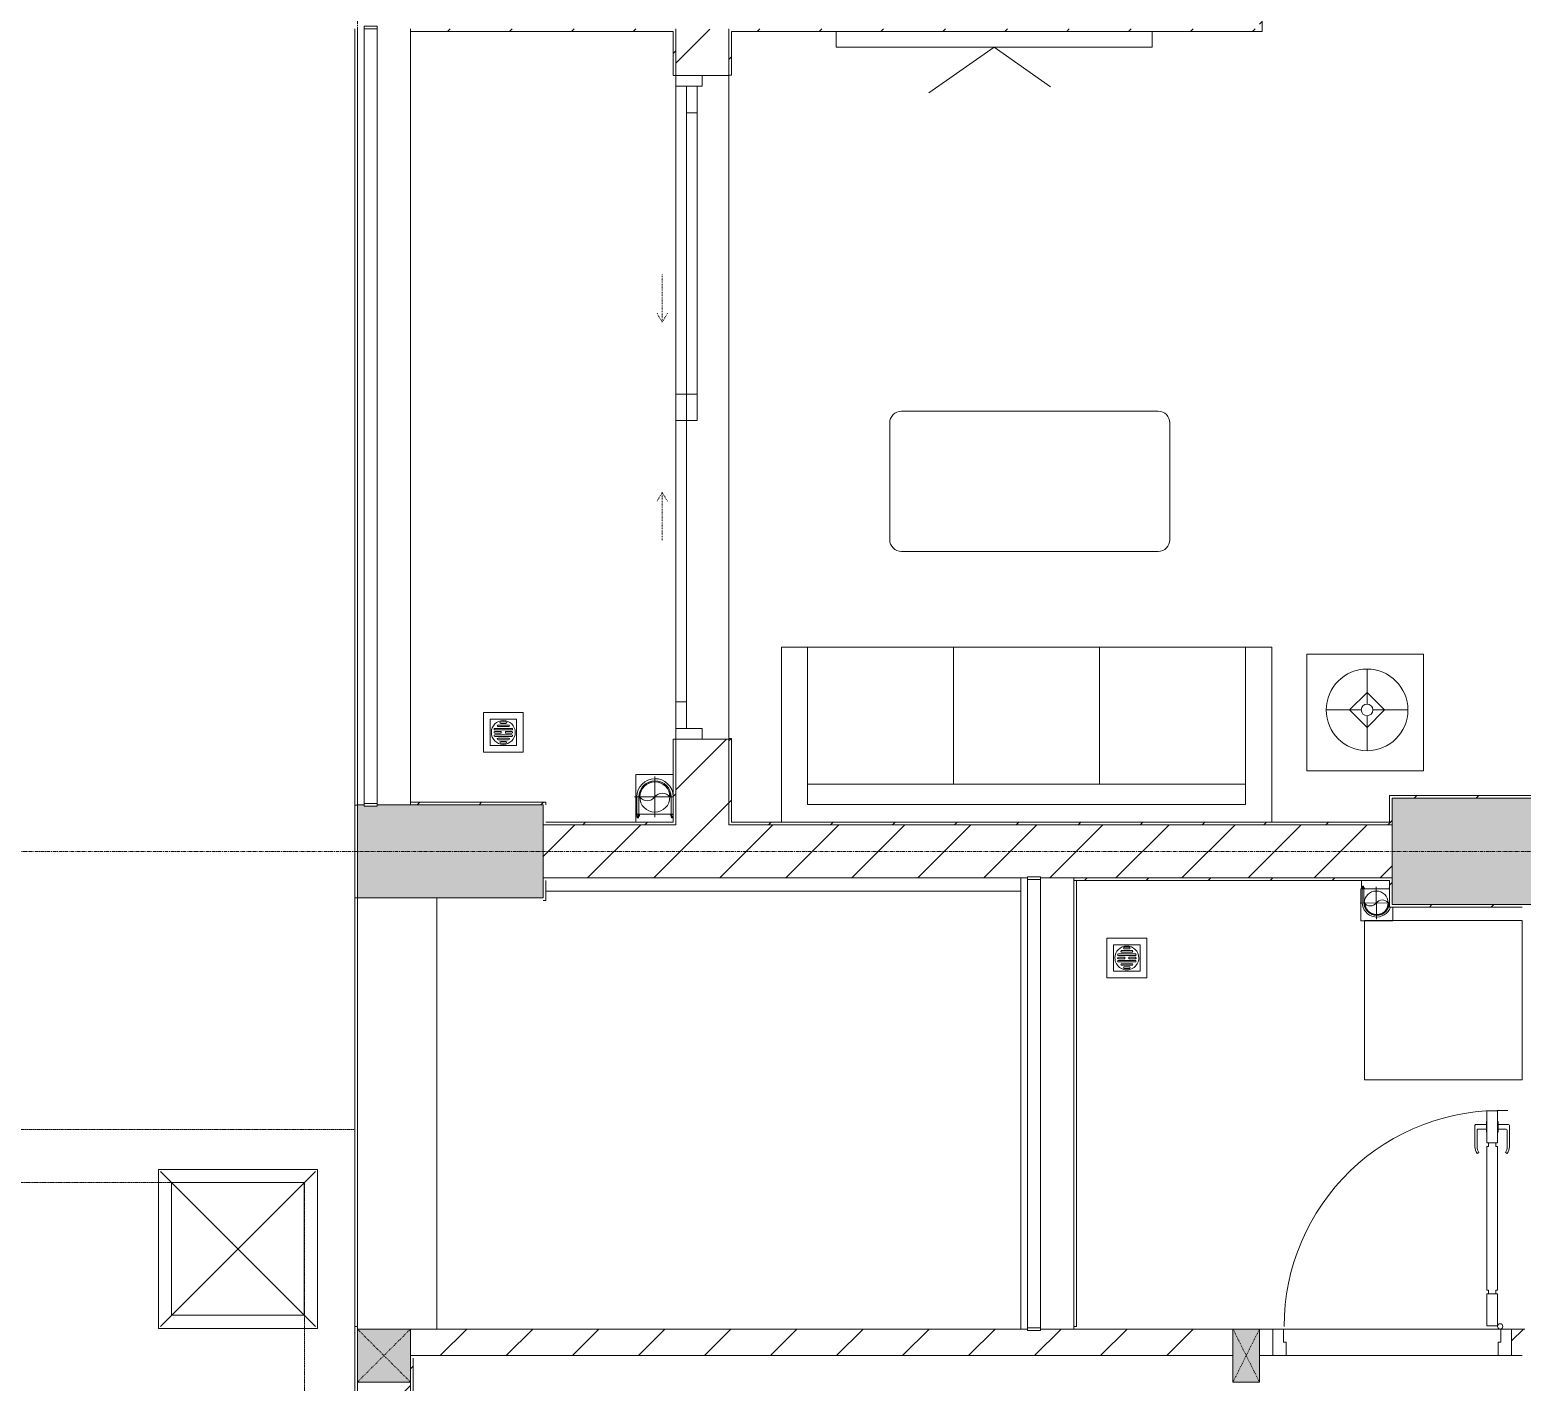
# Model space of a CAD drawing. Header units: millimetres. Extents: x 5356 to 209803, y -16346 to 109894.
# Drawn here: x 32418 to 38043, y 51537 to 56633 of the extents above; entities that cross this region are included whole.
import ezdxf

# ---------------------------------------------------------------- set-up
doc = ezdxf.new("R2010")
doc.units = ezdxf.units.MM
for name, pattern in [('Dash', [6, 3, -3]), ('Grid Line', [22.225, 12.7, -3.175, 3.175, -3.175]), ('IMPORT-CENTER _3_', [10.16, 6.35, -1.27, 1.27, -1.27]), ('IMPORT-NCV_MAT BANG DAM SAN TANG 1$0$BEAM HIDEN_DBIM', [1.5875, 1.058333, -0.529167])]:
    doc.linetypes.add(name, pattern=pattern)
for name, color, linetype, lineweight in [('0-1', 7, 'Continuous', 5), ('A-DETL-GENF-1', 9, 'Continuous', 9), ('A-DOOR', 31, 'Continuous', 9), ('A-DOOR-1', 9, 'Continuous', 9), ('A-DOOR-FRAM', 31, 'Continuous', 9), ('A-DOOR-HDLN', 31, 'Dash', 9), ('A-FLOR-1', 9, 'Continuous', 9), ('A-FLOR-HRAL', 11, 'Continuous', 9), ('A-FLOR-HRAL-1', 9, 'Continuous', 9), ('A-WALL', 113, 'Continuous', 9), ('A-WALL-1', 253, 'Continuous', 18), ('A-WALL-2', 9, 'Continuous', 9), ('A-WALL-3', 113, 'Continuous', 18), ('A-WALL-PATT-1', 10, 'Continuous', 9), ('A-WALL-PATT-2', 9, 'Continuous', 9), ('A-WALL-PATT-3', 111, 'Continuous', 9), ('G-IMPT', 8, 'Continuous', 9), ('G-IMPT-1', 9, 'Continuous', 9), ('G-IMPT-2', 8, 'IMPORT-CENTER _3_', 9), ('G-IMPT-3', 8, 'IMPORT-NCV_MAT BANG DAM SAN TANG 1$0$BEAM HIDEN_DBIM', 9), ('I-FURN', 30, 'Continuous', 9), ('I-FURN-1', 9, 'Continuous', 9), ('I-WALL-1', 253, 'Continuous', 18), ('I-WALL-2', 9, 'Continuous', 9), ('I-WALL-3', 2, 'Continuous', 18), ('M-EQPM', 50, 'Continuous', 9), ('S-BEAM-1', 9, 'Continuous', 9), ('S-COLS', 52, 'Continuous', 9), ('S-COLS-1', 254, 'Continuous', 5), ('S-COLS-2', 253, 'Continuous', 18), ('S-COLS-3', 9, 'Continuous', 9), ('S-COLS-4', 52, 'Continuous', 18), ('S-COLS-5', 52, 'Dash', 9), ('S-COLS-HDLN', 52, 'Dash', 9), ('S-COLS-HDLN-1', 9, 'Dash', 9), ('S-GRID-1', 1, 'Grid Line', 9)]:
    doc.layers.add(name, color=color, linetype=linetype, lineweight=lineweight)
pattern_1 = [(45, (0, 0), (-116.6726, 116.6726), [])]
pattern_2 = [(45, (0, 0), (-124.4508, 124.4508), [])]

# ---------------------------------------------------------------- blocks, each defined once
blk = doc.blocks.new('NCV_TKTC_KET CAU_rvt-1-TKCS_MB ĐỊNH VỊ MỐC TỌA ĐỘ CÔNG TRÌNH')
at = {"layer": 'S-COLS-1'}
for points in [[(38852.6, 53336.9), (38852.6, 53736.9), (37552.6, 53736.9), (37552.6, 53336.9), (38038.2, 53336.9)], [(33727.6, 53361.9), (34352.6, 53361.9), (34352.6, 53711.9), (33727.6, 53711.9), (33727.6, 53706.9), (33677.6, 53706.9), (33677.6, 53711.9), (33652.6, 53711.9), (33652.6, 53361.9), (33677.6, 53361.9)]]:
    blk.add_hatch(color=256, dxfattribs=at).paths.add_polyline_path(points)
at = {"layer": 'S-BEAM-1'}
for p, q in [((34352.6, 53436.9), (34352.6, 53426.9)), ((34362.6, 53386.9), (36152.6, 53386.9)), ((33952.6, 51736.9), (33952.6, 53361.9))]:
    blk.add_line(p, q, dxfattribs=at)
at = {"layer": 'S-COLS-2'}
for p, q in [((37552.6, 53736.9), (37552.6, 53336.9)), ((38852.6, 53736.9), (37552.6, 53736.9)), ((33652.6, 53711.9), (33652.6, 53361.9)), ((33677.6, 53711.9), (33652.6, 53711.9)), ((34352.6, 53711.9), (33727.6, 53711.9)), ((34352.6, 53361.9), (34352.6, 53711.9)), ((33652.6, 53361.9), (34352.6, 53361.9)), ((37552.6, 53336.9), (38852.6, 53336.9))]:
    blk.add_line(p, q, dxfattribs=at)
blk = doc.blocks.new('MAY GIAT - MAY GIAT_dwg-V84-TKCS_MB ĐỊNH VỊ MỐC TỌA ĐỘ CÔNG TRÌNH')
at = {"layer": 'G-IMPT-1', "flags": 128}
blk.add_lwpolyline([(5, 596.6), (5, 2.3), (605, 2.3), (605, 596.6)], close=True, dxfattribs=at)
blk = doc.blocks.new('MAY GIAT - MAY GIAT-V85-TKCS_MB ĐỊNH VỊ MỐC TỌA ĐỘ CÔNG TRÌNH')
at = {"layer": 'I-FURN-1'}
for p, q in [((5, 596.6), (5, 2.3)), ((605, 596.6), (5, 596.6)), ((605, 2.3), (605, 596.6)), ((5, 2.3), (605, 2.3))]:
    blk.add_line(p, q, dxfattribs=at)
blk.add_blockref('MAY GIAT - MAY GIAT_dwg-V84-TKCS_MB ĐỊNH VỊ MỐC TỌA ĐỘ CÔNG TRÌNH', (0, 0))
blk = doc.blocks.new('Railing - 50 x 10mm-457210-TKCS_MB ĐỊNH VỊ MỐC TỌA ĐỘ CÔNG TRÌNH')
at = {"layer": 'A-FLOR-HRAL-1'}
for p, q in [((25, 5), (-25, 5)), ((-25, 5), (-25, -5)), ((25, -5), (25, 5)), ((-25, -5), (25, -5))]:
    blk.add_line(p, q, dxfattribs=at)
blk = doc.blocks.new('Railing - Railing-851098-TKCS_MB ĐỊNH VỊ MỐC TỌA ĐỘ CÔNG TRÌNH')
at = {"layer": 'A-FLOR-HRAL-1'}
for p, q in [((13269.1, 44169.6), (13269.1, 42480.8)), ((13319.1, 42480.8), (13319.1, 44169.6))]:
    blk.add_line(p, q, dxfattribs=at)
for p in [(13294.1, 44174.6), (13294.1, 42475.8)]:
    blk.add_blockref('Railing - 50 x 10mm-457210-TKCS_MB ĐỊNH VỊ MỐC TỌA ĐỘ CÔNG TRÌNH', p)
blk = doc.blocks.new('DOOR_CW_01 CANH MO-PANEL KINH - DIG_01-900x2200-CỬA NHÔM KÍNH-400860-TKCS_MB ĐỊNH VỊ MỐC TỌA ĐỘ CÔNG TRÌNH')
at = {"layer": 'A-DETL-GENF-1'}
for p, q in [((-397, -182), (-397, -62)), ((-397, -62), (-357, -62)), ((-357, -62), (-357, -182)), ((-357, -182), (-397, -182)), ((-397, -196), (-391, -196)), ((-397, -738), (-397, -196)), ((-391, -196), (-391, -182)), ((-391, -182), (-363, -182)), ((-363, -182), (-363, -196)), ((-357, -196), (-363, -196)), ((-357, -196), (-357, -738)), ((-433.9, -711.2), (-427.3, -715.8)), ((-320.1, -711.2), (-326.7, -715.8)), ((-442, -737), (-442, -816.5)), ((-434, -799.5), (-434, -737)), ((-397, -738), (-391, -738)), ((-357, -752), (-397, -752)), ((-397, -752), (-397, -872)), ((-391, -752), (-391, -738)), ((-363, -752), (-391, -752)), ((-357, -738), (-363, -738)), ((-363, -738), (-363, -752)), ((-357, -872), (-357, -752)), ((-320, -799.5), (-320, -737)), ((-312, -737), (-312, -816.5)), ((-399, -820.5), (-438, -820.5)), ((-399, -803.5), (-430, -803.5)), ((-399, -792.2), (-399, -831.8)), ((-397, -792.2), (-399, -792.2)), ((-399, -831.8), (-397, -831.8)), ((-397, -792.2), (-397, -831.8)), ((-357, -792.2), (-357, -831.8)), ((-357, -792.2), (-355, -792.2)), ((-355, -831.8), (-357, -831.8)), ((-355, -792.2), (-355, -831.8)), ((-355, -803.5), (-324, -803.5)), ((-355, -820.5), (-316, -820.5)), ((-397, -872), (-357, -872))]:
    blk.add_line(p, q, dxfattribs=at)
blk.add_circle((-407, -60), 10, dxfattribs=at)
for centre, radius, start, end in [((-407, -60), 814, 268, 0), ((-397, -737), 45, 145, 180), ((-397, -737), 37, 145, 180), ((-357, -737), 37, 0, 35), ((-357, -737), 45, 360, 35), ((-438, -816.5), 4, 180, 270), ((-430, -799.5), 4, 180, 270), ((-324, -799.5), 4, 270, 0), ((-316, -816.5), 4, 270, 0)]:
    blk.add_arc(centre, radius, start, end, dxfattribs=at)
at = {"layer": 'A-DOOR-1'}
for p, q in [((-450, -50), (-450, 50)), ((-450, 50), (-400, 50)), ((-400, 50), (-400, 0)), ((400, 0), (400, 50)), ((400, 50), (450, 50)), ((450, 50), (450, -50)), ((-410, -50), (-450, -50)), ((-410, 0), (-410, -50)), ((-400, 0), (-410, 0)), ((-407, -50), (-382, -50)), ((410, 0), (400, 0)), ((410, -50), (410, 0)), ((450, -50), (410, -50))]:
    blk.add_line(p, q, dxfattribs=at)
blk = doc.blocks.new('G1_SOF - BO TRU - 100x200-V63-TKCS_MB ĐỊNH VỊ MỐC TỌA ĐỘ CÔNG TRÌNH')
at = {"layer": 'S-COLS-3'}
blk.add_hatch(color=256, dxfattribs=at).paths.add_polyline_path([(50, -100), (50, 100), (-50, 100), (-50, -100)])
at = {"layer": 'S-COLS-2'}
for p, q in [((50, 100), (-50, 100)), ((-50, 100), (-50, -100)), ((50, -100), (50, 100)), ((-50, -100), (50, -100))]:
    blk.add_line(p, q, dxfattribs=at)
at = {"layer": 'S-COLS-HDLN-1'}
for p, q in [((50, 100), (-50, -100)), ((-50, 100), (50, -100))]:
    blk.add_line(p, q, dxfattribs=at)
blk = doc.blocks.new('LOBBY_SOFA_1 - LOBBY_SOFA_1-850634-TKCS_MB ĐỊNH VỊ MỐC TỌA ĐỘ CÔNG TRÌNH')
at = {"layer": 'I-FURN'}
for p, q in [((-2556, 0), (-2556, -660)), ((-708, -660), (-708, 0)), ((-2457, -66), (-2457, -660)), ((-807, -66), (-2457, -66)), ((-807, -660), (-807, -66)), ((-807, -143), (-2457, -143)), ((-1907, -143), (-1907, -660)), ((-1357, -143), (-1357, -660)), ((-3128.2, -193.5), (-2688.2, -193.5)), ((-3128.2, -633.5), (-3128.2, -193.5)), ((-2688.2, -193.5), (-2688.2, -633.5)), ((-2915.4, -269), (-2915.4, -401)), ((-2915.4, -357), (-2981.4, -423)), ((-2849.4, -423), (-2915.4, -357)), ((-2937.4, -423), (-3069.4, -423)), ((-2981.4, -423), (-2915.4, -489)), ((-2915.4, -489), (-2849.4, -423)), ((-2915.4, -445), (-2915.4, -577)), ((-2893.4, -423), (-2761.4, -423)), ((-2688.2, -633.5), (-3128.2, -633.5)), ((-2556, -660), (-708, -660)), ((-2172.3, -1064.5), (-2172.3, -1504.5)), ((-1160.3, -1020.5), (-2128.3, -1020.5)), ((-1116.3, -1504.5), (-1116.3, -1064.5)), ((-2128.3, -1548.5), (-1160.3, -1548.5))]:
    blk.add_line(p, q, dxfattribs=at)
for radius in [154, 22]:
    blk.add_circle((-2915.4, -423), radius, dxfattribs=at)
for centre, start, end in [((-2128.3, -1064.5), 90, 180), ((-1160.3, -1064.5), 0, 90), ((-2128.3, -1504.5), 180, 270), ((-1160.3, -1504.5), 270, 0)]:
    blk.add_arc(centre, 44, start, end, dxfattribs=at)
at = {"layer": 'I-FURN-1'}
for p, q in [((-2556, 0), (-2556, -660)), ((-708, -660), (-708, 0)), ((-2688.2, -193.5), (-3128.2, -193.5)), ((-3128.2, -193.5), (-3128.2, -633.5)), ((-2688.2, -633.5), (-2688.2, -193.5)), ((-3128.2, -633.5), (-2688.2, -633.5)), ((-2556, -660), (-708, -660)), ((-2172.3, -1064.5), (-2172.3, -1504.5)), ((-1160.3, -1020.5), (-2128.3, -1020.5)), ((-1116.3, -1504.5), (-1116.3, -1064.5)), ((-2128.3, -1548.5), (-1160.3, -1548.5))]:
    blk.add_line(p, q, dxfattribs=at)
for centre, start, end in [((-2128.3, -1064.5), 90, 180), ((-1160.3, -1064.5), 0, 90), ((-2128.3, -1504.5), 180, 270), ((-1160.3, -1504.5), 270, 0)]:
    blk.add_arc(centre, 44, start, end, dxfattribs=at)
blk = doc.blocks.new('KE TIVI-2 - KE TIVI-2-842843-TKCS_MB ĐỊNH VỊ MỐC TỌA ĐỘ CÔNG TRÌNH')
at = {"layer": 'I-FURN-1'}
for p, q in [((-595.6, 0), (-595.6, -60)), ((595.6, -60), (595.6, 0)), ((-595.6, -60), (595.6, -60)), ((0, -60), (-245.7, -232.1)), ((213, -209.1), (0, -60))]:
    blk.add_line(p, q, dxfattribs=at)
blk = doc.blocks.new('NCV_TKTC_TANG 1_rvt-1-TKCS_MB ĐỊNH VỊ MỐC TỌA ĐỘ CÔNG TRÌNH')
at = {"layer": 'A-WALL-PATT-1'}
h = blk.add_hatch(dxfattribs=at)
h.set_pattern_fill('FP_2', color=256, style=0, pattern_type=2)
h.set_pattern_definition(pattern_2)
h.paths.add_polyline_path([(34406.9, 51636.9), (36952.6, 51636.9), (36952.6, 51736.9), (36227.6, 51736.9), (36227.6, 51731.5), (36177.6, 51731.5), (36177.6, 51736.9), (33852.6, 51736.9), (33852.6, 51636.9)])
h = blk.add_hatch(dxfattribs=at)
h.set_pattern_fill('FP_2', color=256, style=0, pattern_type=2)
h.set_pattern_definition(pattern_2)
h.paths.add_polyline_path([(37052.6, 51636.9), (37102.6, 51636.9), (37102.6, 51736.9), (37052.6, 51736.9), (37052.6, 51733.4)])
h.paths.add_polyline_path([(38052.6, 51636.9), (38052.6, 51736.9), (38002.6, 51736.9), (38002.6, 51636.9), (38042.6, 51636.9)])
at = {"layer": 'A-WALL-PATT-2'}
h = blk.add_hatch(dxfattribs=at)
h.set_pattern_fill('FP_3', color=256, style=0, pattern_type=2)
h.set_pattern_definition(pattern_1)
h.paths.add_polyline_path([(37062.6, 56626.9), (37062.6, 59836.9), (37052.6, 59836.9), (37052.6, 56626.9)])
h = blk.add_hatch(dxfattribs=at)
h.set_pattern_fill('FP_3', color=256, style=0, pattern_type=2)
h.set_pattern_definition(pattern_1)
h.paths.add_polyline_path([(34852.6, 56626.9), (34852.6, 56636.9), (33852.6, 56636.9), (33852.6, 56626.9), (34842.6, 56626.9)])
h = blk.add_hatch(dxfattribs=at)
h.set_pattern_fill('FP_3', color=256, style=0, pattern_type=2)
h.set_pattern_definition(pattern_1)
h.paths.add_polyline_path([(34842.6, 53636.9), (34852.6, 53636.9), (34852.6, 53960.3), (34842.6, 53960.3), (34842.6, 53646.9)])
h.paths.add_polyline_path([(34852.6, 56460.3), (34852.6, 56626.9), (34842.6, 56626.9), (34842.6, 56460.3)])
h = blk.add_hatch(dxfattribs=at)
h.set_pattern_fill('FP_3', color=256, style=0, pattern_type=2)
h.set_pattern_definition(pattern_1)
h.paths.add_polyline_path([(35062.6, 56626.9), (37052.6, 56626.9), (37052.6, 56636.9), (35052.6, 56636.9), (35052.6, 56626.9)])
h = blk.add_hatch(dxfattribs=at)
h.set_pattern_fill('FP_3', color=256, style=0, pattern_type=2)
h.set_pattern_definition(pattern_1)
h.paths.add_polyline_path([(35062.6, 53646.9), (35062.6, 53962.4), (35052.6, 53962.4), (35052.6, 53646.9)])
h.paths.add_polyline_path([(35062.6, 56462.4), (35062.6, 56626.9), (35052.6, 56626.9), (35052.6, 56462.4)])
h = blk.add_hatch(dxfattribs=at)
h.set_pattern_fill('FP_3', color=256, style=0, pattern_type=2)
h.set_pattern_definition(pattern_1)
h.paths.add_polyline_path([(34362.6, 53711.9), (34362.6, 53721.9), (33852.6, 53721.9), (33852.6, 53711.9), (34352.6, 53711.9)])
h = blk.add_hatch(dxfattribs=at)
h.set_pattern_fill('FP_3', color=256, style=0, pattern_type=2)
h.set_pattern_definition(pattern_1)
h.paths.add_polyline_path([(37542.6, 53646.9), (37552.6, 53646.9), (37552.6, 53746.9), (37542.6, 53746.9), (37542.6, 53678.1)])
h = blk.add_hatch(dxfattribs=at)
h.set_pattern_fill('FP_3', color=256, style=0, pattern_type=2)
h.set_pattern_definition(pattern_1)
h.paths.add_polyline_path([(38862.6, 53736.9), (38862.6, 53746.9), (37552.6, 53746.9), (37552.6, 53736.9), (38852.6, 53736.9)])
h = blk.add_hatch(dxfattribs=at)
h.set_pattern_fill('FP_3', color=256, style=0, pattern_type=2)
h.set_pattern_definition(pattern_1)
h.paths.add_polyline_path([(34406.9, 53636.9), (34842.6, 53636.9), (34842.6, 53646.9), (34352.6, 53646.9), (34352.6, 53636.9)])
h = blk.add_hatch(dxfattribs=at)
h.set_pattern_fill('FP_3', color=256, style=0, pattern_type=2)
h.set_pattern_definition(pattern_1)
h.paths.add_polyline_path([(37433, 53636.9), (37552.6, 53636.9), (37552.6, 53646.9), (35052.6, 53646.9), (35052.6, 53636.9), (36827.7, 53636.9)])
h = blk.add_hatch(dxfattribs=at)
h.set_pattern_fill('FP_3', color=256, style=0, pattern_type=2)
h.set_pattern_definition(pattern_1)
h.paths.add_polyline_path([(37552.6, 53426.9), (37552.6, 53436.9), (36352.6, 53436.9), (36352.6, 53426.9), (37542.6, 53426.9)])
h = blk.add_hatch(dxfattribs=at)
h.set_pattern_fill('FP_3', color=256, style=0, pattern_type=2)
h.set_pattern_definition(pattern_1)
h.paths.add_polyline_path([(37542.6, 53336.9), (37552.6, 53336.9), (37552.6, 53426.9), (37542.6, 53426.9)])
h = blk.add_hatch(dxfattribs=at)
h.set_pattern_fill('FP_3', color=256, style=0, pattern_type=2)
h.set_pattern_definition(pattern_1)
h.paths.add_polyline_path([(38038.2, 53326.9), (38042.6, 53326.9), (38042.6, 53336.9), (37542.6, 53336.9), (37542.6, 53326.9)])
h = blk.add_hatch(dxfattribs=at)
h.set_pattern_fill('FP_3', color=256, style=0, pattern_type=2)
h.set_pattern_definition(pattern_1)
h.paths.add_polyline_path([(33852.6, 48536.9), (33862.6, 48536.9), (33862.6, 51626.9), (33852.6, 51626.9), (33852.6, 49635.3)])
at = {"layer": 'A-FLOR-1'}
for p, q in [((34852.6, 56420.3), (34852.6, 55260.3)), ((35052.6, 56460.3), (35052.6, 53962.4)), ((35052.6, 53962.4), (35052.6, 56460.3)), ((37952.6, 51636.9), (37152.6, 51636.9))]:
    blk.add_line(p, q, dxfattribs=at)
at = {"layer": 'A-WALL-1'}
for p, q in [((36177.6, 51736.9), (33852.6, 51736.9)), ((33852.6, 51736.9), (33852.6, 51636.9)), ((36952.6, 51736.9), (36227.6, 51736.9)), ((33852.6, 51636.9), (36952.6, 51636.9)), ((37052.6, 51636.9), (37062.2, 51636.9))]:
    blk.add_line(p, q, dxfattribs=at)
at = {"layer": 'A-WALL-2'}
for p, q in [((36152.6, 51736.9), (36152.6, 53436.9)), ((36352.6, 53426.9), (36352.6, 51736.9)), ((37102.6, 51736.9), (37052.6, 51736.9)), ((37142.6, 51736.9), (37962.6, 51736.9)), ((38052.6, 51736.9), (38002.6, 51736.9)), ((37062.2, 51636.9), (37102.6, 51636.9)), ((37952.6, 51636.9), (37152.6, 51636.9)), ((38002.6, 51636.9), (38042.6, 51636.9))]:
    blk.add_line(p, q, dxfattribs=at)
at = {"layer": 'I-WALL-1'}
for p, q in [((37062.6, 56626.9), (37062.6, 59826.9)), ((33852.6, 56636.9), (33852.6, 56626.9)), ((33852.6, 56626.9), (34842.6, 56626.9)), ((34842.6, 56626.9), (34842.6, 56460.3)), ((34852.6, 56626.9), (34852.6, 56636.9)), ((34852.6, 56460.3), (34852.6, 56626.9)), ((35052.6, 56636.9), (35052.6, 56626.9)), ((35052.6, 56626.9), (35052.6, 56462.4)), ((35062.6, 56626.9), (37052.6, 56626.9)), ((35062.6, 56462.4), (35062.6, 56626.9)), ((37052.6, 56626.9), (37062.6, 56626.9)), ((34842.6, 56460.3), (34852.6, 56460.3)), ((35052.6, 56462.4), (35062.6, 56462.4)), ((34842.6, 53960.3), (34842.6, 53646.9)), ((34852.6, 53960.3), (34842.6, 53960.3)), ((34852.6, 53636.9), (34852.6, 53960.3)), ((35052.6, 53962.4), (35052.6, 53646.9)), ((35062.6, 53962.4), (35052.6, 53962.4)), ((35062.6, 53646.9), (35062.6, 53962.4)), ((34362.6, 53721.9), (33852.6, 53721.9)), ((33852.6, 53721.9), (33852.6, 53711.9)), ((34362.6, 53711.9), (34362.6, 53721.9)), ((37552.6, 53746.9), (37542.6, 53746.9)), ((37542.6, 53746.9), (37542.6, 53646.9)), ((38862.6, 53746.9), (37552.6, 53746.9)), ((37552.6, 53646.9), (37552.6, 53736.9)), ((37552.6, 53736.9), (38852.6, 53736.9)), ((33852.6, 53711.9), (34352.6, 53711.9)), ((34352.6, 53646.9), (34352.6, 53636.9)), ((34352.6, 53636.9), (34842.6, 53636.9)), ((34842.6, 53646.9), (34362.6, 53646.9)), ((34842.6, 53636.9), (34852.6, 53636.9)), ((35052.6, 53646.9), (35052.6, 53636.9)), ((35052.6, 53636.9), (37552.6, 53636.9)), ((37542.6, 53646.9), (35062.6, 53646.9)), ((37552.6, 53636.9), (37552.6, 53646.9)), ((37552.6, 53436.9), (36352.6, 53436.9)), ((36352.6, 53436.9), (36352.6, 53426.9)), ((37552.6, 53426.9), (37552.6, 53436.9)), ((36352.6, 53426.9), (37542.6, 53426.9)), ((37542.6, 53426.9), (37542.6, 53336.9)), ((37552.6, 53336.9), (37552.6, 53426.9)), ((37542.6, 53336.9), (37542.6, 53326.9)), ((37542.6, 53326.9), (38042.6, 53326.9)), ((38042.6, 53336.9), (37552.6, 53336.9)), ((33852.6, 51626.9), (33852.6, 51035.3)), ((33862.6, 48546.9), (33862.6, 51626.9))]:
    blk.add_line(p, q, dxfattribs=at)
at = {"layer": 'I-WALL-2'}
for p in [(36362.6, 53426.9), (36352.6, 51746.9)]:
    blk.add_line(p, (36362.6, 51746.9), dxfattribs=at)
at = {"layer": 'A-DOOR-1', "rotation": 180}
blk.add_blockref('DOOR_CW_01 CANH MO-PANEL KINH - DIG_01-900x2200-CỬA NHÔM KÍNH-400860-TKCS_MB ĐỊNH VỊ MỐC TỌA ĐỘ CÔNG TRÌNH', (37552.6, 51686.9), dxfattribs=at)
at = {"layer": 'A-FLOR-HRAL-1'}
blk.add_blockref('Railing - Railing-851098-TKCS_MB ĐỊNH VỊ MỐC TỌA ĐỘ CÔNG TRÌNH', (22908.5, 9260.7), dxfattribs=at)
at = {"layer": 'I-FURN-1'}
blk.add_blockref('KE TIVI-2 - KE TIVI-2-842843-TKCS_MB ĐỊNH VỊ MỐC TỌA ĐỘ CÔNG TRÌNH', (36052.2, 56626.9), dxfattribs=at)
for name, p, rotation in [('LOBBY_SOFA_1 - LOBBY_SOFA_1-850634-TKCS_MB ĐỊNH VỊ MỐC TỌA ĐỘ CÔNG TRÌNH', (34542.6, 53646.9), 180), ('MAY GIAT - MAY GIAT-V85-TKCS_MB ĐỊNH VỊ MỐC TỌA ĐỘ CÔNG TRÌNH', (38044.8, 52671.5), 89.99999999999915)]:
    blk.add_blockref(name, p, dxfattribs=dict(at, rotation=rotation))
at = {"layer": 'S-COLS-3'}
blk.add_blockref('G1_SOF - BO TRU - 100x200-V63-TKCS_MB ĐỊNH VỊ MỐC TỌA ĐỘ CÔNG TRÌNH', (37002.6, 51636.9), dxfattribs=at)
blk = doc.blocks.new('Railing - 50 x 10mm-1251311-TKCS_MB ĐỊNH VỊ MỐC TỌA ĐỘ CÔNG TRÌNH')
at = {"layer": 'A-FLOR-HRAL'}
for p, q in [((25, 5), (-25, 5)), ((-25, 5), (-25, -5)), ((25, -5), (25, 5)), ((-25, -5), (25, -5))]:
    blk.add_line(p, q, dxfattribs=at)
blk = doc.blocks.new('Railing - Railing-1598276-TKCS_MB ĐỊNH VỊ MỐC TỌA ĐỘ CÔNG TRÌNH')
at = {"layer": 'A-FLOR-HRAL'}
for p, q in [((33677.6, 56635.3), (33677.6, 53716.9)), ((33727.6, 53716.9), (33727.6, 56635.3))]:
    blk.add_line(p, q, dxfattribs=at)
for p in [(33702.6, 56641.5), (33702.6, 53711.9)]:
    blk.add_blockref('Railing - 50 x 10mm-1251311-TKCS_MB ĐỊNH VỊ MỐC TỌA ĐỘ CÔNG TRÌNH', p)
blk = doc.blocks.new('TKTC_XREF_251221_MB TANG 1 - TKTC_XREF_260130_MB TANG 1_dwg_THU NUOC - THU NUOC-444531-TKCS_MB TẦNG 1-4202120-TKCS_MB ĐỊNH VỊ MỐC TỌA ĐỘ CÔNG TRÌNH')
at = {"layer": 'M-EQPM'}
for p, q in [((-23.3, 10.8), (40.9, 10.8)), ((40.9, 4.8), (-23.3, 4.8)), ((-11, 23.3), (28.5, 23.3)), ((28.5, 17.3), (-11, 17.3)), ((-1.1, 35.6), (18.5, 35.6)), ((18.5, 29.6), (-1.1, 29.6)), ((-23.3, -13.6), (40.9, -13.6)), ((40.9, -19.6), (-23.3, -19.6)), ((-11, -26.1), (28.5, -26.1)), ((28.5, -32.1), (-11, -32.1)), ((-1.1, -38.5), (18.5, -38.5)), ((18.5, -44.5), (-1.1, -44.5))]:
    blk.add_line(p, q, dxfattribs=at)
at = {"layer": 'M-EQPM', "flags": 128}
for points in [[(83.7, -79.4), (83.7, 70.6), (-66.3, 70.6), (-66.3, -79.4)], [(58.7, -54.4), (58.7, 45.6), (-41.3, 45.6), (-41.3, -54.4)]]:
    blk.add_lwpolyline(points, close=True, dxfattribs=at)
for points in [[(-23.3, -1.2), (0.7, -1.2), (0.7, -7.2), (-23.3, -7.2)], [(40.9, -7.2), (16.7, -7.2), (16.7, -1.2), (40.9, -1.2)]]:
    blk.add_lwpolyline(points, dxfattribs=at)
at = {"layer": 'M-EQPM'}
for centre, radius, start, end in [((8.7, -4.4), 45, 360, 180), ((8.7, -4.4), 45, 360, 180), ((-23.3, 7.8), 3, 90, 270), ((-11, 20.3), 3, 90, 270), ((-1.1, 32.6), 3, 90, 270), ((18.5, 32.6), 3, 270, 90), ((28.5, 20.3), 3, 270, 90), ((40.9, 7.8), 3, 270, 90), ((8.7, -4.4), 45, 180, 360), ((8.7, -4.4), 45, 180, 360), ((-23.3, -4.2), 3, 90, 270), ((-23.3, -16.6), 3, 90, 270), ((-11, -29.1), 3, 90, 270), ((-1.1, -41.5), 3, 90, 270), ((18.5, -41.5), 3, 270, 90), ((28.5, -29.1), 3, 270, 90), ((40.9, -4.2), 3, 270, 90), ((40.9, -16.6), 3, 270, 90)]:
    blk.add_arc(centre, radius, start, end, dxfattribs=at)
blk = doc.blocks.new('TKTC_XREF_251221_MB TANG 1 - TKTC_XREF_260130_MB TANG 1_dwg_THU NUOC - THU NUOC-444531-TKCS_MB TẦNG 1-4202124-TKCS_MB ĐỊNH VỊ MỐC TỌA ĐỘ CÔNG TRÌNH')
at = {"layer": 'M-EQPM'}
for p, q in [((-23.3, 10.8), (40.9, 10.8)), ((40.9, 4.8), (-23.3, 4.8)), ((-11, 23.3), (28.5, 23.3)), ((28.5, 17.3), (-11, 17.3)), ((-1.1, 35.6), (18.5, 35.6)), ((18.5, 29.6), (-1.1, 29.6)), ((-23.3, -13.6), (40.9, -13.6)), ((40.9, -19.6), (-23.3, -19.6)), ((-11, -26.1), (28.5, -26.1)), ((28.5, -32.1), (-11, -32.1)), ((-1.1, -38.5), (18.5, -38.5)), ((18.5, -44.5), (-1.1, -44.5))]:
    blk.add_line(p, q, dxfattribs=at)
at = {"layer": 'M-EQPM', "flags": 128}
for points in [[(83.7, -79.4), (83.7, 70.6), (-66.3, 70.6), (-66.3, -79.4)], [(58.7, -54.4), (58.7, 45.6), (-41.3, 45.6), (-41.3, -54.4)]]:
    blk.add_lwpolyline(points, close=True, dxfattribs=at)
for points in [[(-23.3, -1.2), (0.7, -1.2), (0.7, -7.2), (-23.3, -7.2)], [(40.9, -7.2), (16.7, -7.2), (16.7, -1.2), (40.9, -1.2)]]:
    blk.add_lwpolyline(points, dxfattribs=at)
at = {"layer": 'M-EQPM'}
for centre, radius, start, end in [((8.7, -4.4), 45, 360, 180), ((8.7, -4.4), 45, 360, 180), ((-23.3, 7.8), 3, 90, 270), ((-11, 20.3), 3, 90, 270), ((-1.1, 32.6), 3, 90, 270), ((18.5, 32.6), 3, 270, 90), ((28.5, 20.3), 3, 270, 90), ((40.9, 7.8), 3, 270, 90), ((8.7, -4.4), 45, 180, 360), ((8.7, -4.4), 45, 180, 360), ((-23.3, -4.2), 3, 90, 270), ((-23.3, -16.6), 3, 90, 270), ((-11, -29.1), 3, 90, 270), ((-1.1, -41.5), 3, 90, 270), ((18.5, -41.5), 3, 270, 90), ((28.5, -29.1), 3, 270, 90), ((40.9, -4.2), 3, 270, 90), ((40.9, -16.6), 3, 270, 90)]:
    blk.add_arc(centre, radius, start, end, dxfattribs=at)
blk = doc.blocks.new('TKTC_XREF_251221_MB TANG 1 - TKTC_XREF_260130_MB TANG 1_dwg_CUM U_DN100-V245-TKCS_MB ĐỊNH VỊ MỐC TỌA ĐỘ CÔNG TRÌNH')
at = {"layer": 'G-IMPT'}
blk.add_hatch(color=256, dxfattribs=at).paths.add_polyline_path([(61, 0), (58.9, -15.8), (52.8, -30.5), (43.1, -43.1), (30.5, -52.8), (8.9, -59.8), (0, -61), (0, -57), (14.8, -55.1), (28.5, -49.4), (40.3, -40.3), (49.4, -28.5), (55.1, -14.8), (57, 0), (55.1, 14.8), (49.4, 28.5), (40.3, 40.3), (28.5, 49.4), (14.8, 55.1), (0, 57), (0, 61), (15.8, 58.9), (30.5, 52.8), (43.1, 43.1), (52.8, 30.5), (58.9, 15.8)])
for p, q in [((-79.1, 66.6), (-79.1, 63.4)), ((-76.6, 66.6), (-76.6, 63.4)), ((-74.6, 66.6), (-74.6, 63.4)), ((-72.7, 69.3), (-72.7, 60.7)), ((-66.9, 67.9), (-71.7, 67.9)), ((-66.9, 62.1), (-71.7, 62.1)), ((-65, 69), (0, 69)), ((-66.9, -59.2), (-71.7, -59.2)), ((0, -61), (0, -57))]:
    blk.add_line(p, q, dxfattribs=at)
at = {"layer": 'G-IMPT', "flags": 128}
for points in [[(-66.9, 70.8), (-66.9, 72.7), (-65, 72.7), (-65, 57.3), (-66.9, 57.3), (-66.9, 59.2)], [(-72.7, 67.6), (-78.1, 67.6), (-78.1, 62.4), (-72.7, 62.4)], [(-71.7, 59.2), (-66.9, 59.2), (-66.9, 70.8), (-71.7, 70.8)], [(-65, 61), (0, 61), (0, 57)], [(-66.9, -59.2), (-66.9, -57.3), (-65, -57.3), (-65, -61.1)]]:
    blk.add_lwpolyline(points, dxfattribs=at)
at = {"layer": 'G-IMPT'}
for centre, radius, start, end in [((-78.1, 66.6), 0.96, 90, 180), ((-78.1, 63.4), 0.96, 180, 270), ((-71.1, 69.3), 1.56, 112.61986, 247.38014), ((-67.9, 65), 4.8, 143.1301, 216.8699), ((-71.1, 60.7), 1.56, 112.61986, 247.38014), ((0, 0), 69, 287.67718, 90), ((0, 0), 61, 270, 90), ((0, 0), 57, 270, 90), ((-71.1, -60.7), 1.56, 112.61986, 247.38014)]:
    blk.add_arc(centre, radius, start, end, dxfattribs=at)
blk = doc.blocks.new('TKTC_XREF_251221_MB TANG 1 - TKTC_XREF_260130_MB TANG 1_dwg_$cc-V246-TKCS_MB ĐỊNH VỊ MỐC TỌA ĐỘ CÔNG TRÌNH')
at = {"layer": 'G-IMPT'}
blk.add_circle((0, 0), 0.5, dxfattribs=at)
for centre, radius, start, end in [((0, 0), 0.5, 90, 270), ((0.188, 0.25), 0.313, 126.8699, 233.1301), ((-0.188, -0.25), 0.313, 306.8699, 53.1301)]:
    blk.add_arc(centre, radius, start, end, dxfattribs=at)
at = {"layer": 'G-IMPT-2'}
for p, q in [((0, -0.555), (0, 0.673)), ((-0.673, 0), (0.673, 0))]:
    blk.add_line(p, q, dxfattribs=at)
blk = doc.blocks.new('TKTC_XREF_251221_MB TANG 1 - TKTC_XREF_260130_MB TANG 1_dwg_CUM U_DN100-V294-TKCS_MB ĐỊNH VỊ MỐC TỌA ĐỘ CÔNG TRÌNH')
at = {"layer": 'G-IMPT'}
blk.add_hatch(color=256, dxfattribs=at).paths.add_polyline_path([(0, 61), (0, 57), (14.8, 55.1), (28.5, 49.4), (40.3, 40.3), (49.4, 28.5), (55.1, 14.8), (57, 0), (55.1, -14.8), (49.4, -28.5), (40.3, -40.3), (28.5, -49.4), (14.8, -55.1), (0, -57), (0, -61), (15.8, -58.9), (30.5, -52.8), (43.1, -43.1), (52.8, -30.5), (58.9, -15.8), (61, 0), (58.9, 15.8), (52.8, 30.5), (43.1, 43.1), (30.5, 52.8), (15.8, 58.9)])
for p, q in [((-79.1, 66.6), (-79.1, 63.4)), ((-76.6, 66.6), (-76.6, 63.4)), ((-74.6, 66.6), (-74.6, 63.4)), ((-72.7, 69.3), (-72.7, 60.7)), ((-66.9, 67.9), (-71.7, 67.9)), ((-66.9, 62.1), (-71.7, 62.1)), ((-65, 69), (0, 69)), ((-79.1, -63.4), (-79.1, -66.6)), ((-76.6, -63.4), (-76.6, -66.6)), ((-74.6, -63.4), (-74.6, -66.6)), ((-72.7, -60.7), (-72.7, -68.3)), ((-66.9, -62.1), (-71.7, -62.1)), ((-66.9, -67.9), (-71.7, -67.9))]:
    blk.add_line(p, q, dxfattribs=at)
at = {"layer": 'G-IMPT', "flags": 128}
for points in [[(-72.7, 67.6), (-78.1, 67.6), (-78.1, 62.4), (-72.7, 62.4)], [(-71.7, 59.2), (-66.9, 59.2), (-66.9, 70.8), (-71.7, 70.8)], [(-66.9, 70.8), (-66.9, 72.7), (-65, 72.7), (-65, 57.3), (-66.9, 57.3), (-66.9, 59.2)], [(-65, 61), (0, 61), (0, 57)], [(-72.7, -62.4), (-78.1, -62.4), (-78.1, -67.6), (-72.7, -67.6)], [(-66.9, -68.3), (-66.9, -59.2), (-71.7, -59.2)], [(-66.9, -59.2), (-66.9, -57.3), (-65, -57.3), (-65, -68.3)], [(-65, -61), (0, -61), (0, -57)]]:
    blk.add_lwpolyline(points, dxfattribs=at)
at = {"layer": 'G-IMPT'}
for centre, radius, start, end in [((-78.1, 66.6), 0.96, 90, 180), ((-78.1, 63.4), 0.96, 180, 270), ((-71.1, 69.3), 1.56, 112.6199, 247.3801), ((-67.9, 65), 4.8, 143.1301, 216.8699), ((-71.1, 60.7), 1.56, 112.6199, 247.3801), ((0, 0), 69, 271.9548, 90), ((0, 0), 61, 270, 90), ((0, 0), 57, 270, 90), ((-78.1, -63.4), 0.96, 90, 180), ((-78.1, -66.6), 0.96, 180, 270), ((-71.1, -60.7), 1.56, 112.6199, 247.3801), ((-67.9, -65), 4.8, 143.1301, 216.8699)]:
    blk.add_arc(centre, radius, start, end, dxfattribs=at)
blk = doc.blocks.new('TKTC_XREF_251221_MB TANG 1 - TKTC_XREF_260130_MB TANG 1_dwg_$cc-V240-TKCS_MB ĐỊNH VỊ MỐC TỌA ĐỘ CÔNG TRÌNH')
at = {"layer": 'G-IMPT'}
blk.add_circle((0, 0), 0.5, dxfattribs=at)
for centre, radius, start, end in [((0, 0), 0.5, 90, 270), ((0.188, 0.25), 0.313, 126.8699, 233.1301), ((-0.188, -0.25), 0.313, 306.8699, 53.1301)]:
    blk.add_arc(centre, radius, start, end, dxfattribs=at)
at = {"layer": 'G-IMPT-2'}
for p, q in [((0, -0.673), (0, 0.607)), ((-0.673, 0), (0.673, 0))]:
    blk.add_line(p, q, dxfattribs=at)
blk = doc.blocks.new('TKTC_XREF_251221_MB TANG 1 - TKTC_XREF_260130_MB TANG 1_dwg-4202109-TKCS_MB ĐỊNH VỊ MỐC TỌA ĐỘ CÔNG TRÌNH')
at = {"layer": 'G-IMPT'}
for p, q in [((-168309.1, -347669.6), (-168449.6, -347669.6)), ((-165714.9, -347919.7), (-165714.9, -347951.3)), ((-169499.1, -347984.7), (-169499.1, -349609.7)), ((-165714.9, -347951.3), (-165609.1, -347951.3))]:
    blk.add_line(p, q, dxfattribs=at)
at = {"layer": 'G-IMPT', "flags": 128}
for points in [[(-168449.6, -347669.6), (-168449.6, -347519.9), (-168309.1, -347519.9)], [(-168309.1, -347669.7), (-168449.9, -347669.7), (-168449.7, -347699.7)], [(-165609.1, -347951.3), (-165716.7, -347951.3), (-165716.7, -348071.3)], [(-165716.7, -348071.3), (-165597.1, -348071.3), (-165597.1, -348019.7)]]:
    blk.add_lwpolyline(points, dxfattribs=at)
blk.add_blockref('TKTC_XREF_251221_MB TANG 1 - TKTC_XREF_260130_MB TANG 1_dwg_THU NUOC - THU NUOC-444531-TKCS_MB TẦNG 1-4202120-TKCS_MB ĐỊNH VỊ MỐC TỌA ĐỘ CÔNG TRÌNH', (-168957.9, -347357))
for name, p, xscale, yscale, zscale, rotation in [('TKTC_XREF_251221_MB TANG 1 - TKTC_XREF_260130_MB TANG 1_dwg_$cc-V240-TKCS_MB ĐỊNH VỊ MỐC TỌA ĐỘ CÔNG TRÌNH', (-168378.1, -347604.7), 113.7150000000073, 113.7150000000073, 113.7150000000073, 269.9990086637467), ('TKTC_XREF_251221_MB TANG 1 - TKTC_XREF_260130_MB TANG 1_dwg_CUM U_DN100-V294-TKCS_MB ĐỊNH VỊ MỐC TỌA ĐỘ CÔNG TRÌNH', (-168377.2, -347604.7), 0.9975000000000007, 0.9975000000000007, 0.9975000000000007, 90.00099133829464), ('TKTC_XREF_251221_MB TANG 1 - TKTC_XREF_260130_MB TANG 1_dwg_$cc-V246-TKCS_MB ĐỊNH VỊ MỐC TỌA ĐỘ CÔNG TRÌNH', (-165659.1, -348004.2), 90.00000000005122, 90.00000000005122, 90.00000000005122, 90.37402677993775)]:
    blk.add_blockref(name, p, dxfattribs=dict(xscale=xscale, yscale=yscale, zscale=zscale, rotation=rotation))
at = {"extrusion": (0, 0, -1), "xscale": 0.7894736842105242, "yscale": 0.7894736842105242, "zscale": -0.7894736842105242, "rotation": 269.9999999984438}
blk.add_blockref('TKTC_XREF_251221_MB TANG 1 - TKTC_XREF_260130_MB TANG 1_dwg_CUM U_DN100-V245-TKCS_MB ĐỊNH VỊ MỐC TỌA ĐỘ CÔNG TRÌNH', (165657.3, -348002.7), dxfattribs=at)
at = {"extrusion": (0, 0, -1), "zscale": -1, "rotation": 180}
blk.add_blockref('TKTC_XREF_251221_MB TANG 1 - TKTC_XREF_260130_MB TANG 1_dwg_THU NUOC - THU NUOC-444531-TKCS_MB TẦNG 1-4202124-TKCS_MB ĐỊNH VỊ MỐC TỌA ĐỘ CÔNG TRÌNH', (166607.8, -348215.8), dxfattribs=at)
blk = doc.blocks.new('TKTC_XREF_251221_MB TANG 1 - TKTC_XREF_251221_MB TANG 1-2038492-TKCS_MB ĐỊNH VỊ MỐC TỌA ĐỘ CÔNG TRÌNH')
blk.add_blockref('TKTC_XREF_251221_MB TANG 1 - TKTC_XREF_260130_MB TANG 1_dwg-4202109-TKCS_MB ĐỊNH VỊ MỐC TỌA ĐỘ CÔNG TRÌNH', (169499.1, 384109.7))
blk = doc.blocks.new('TKCS_NAP THAM BE TU HOAI 1_260107 - TKCS_XREF_251221_NAP THAM BE TU HOAI 1_dwg-2527472-TKCS_MB ĐỊNH VỊ MỐC TỌA ĐỘ CÔNG TRÌNH')
at = {"layer": 'G-IMPT'}
for p, q in [((-169657.4, 148869.5), (-170240.8, 148286.2)), ((-170240.8, 148869.5), (-169657.4, 148286.2)), ((-171257.4, 147069.6), (-171840.7, 146486.3)), ((-171840.7, 147069.6), (-171257.4, 146486.3)), ((-169657.4, 147068), (-170240.7, 146484.6)), ((-170240.7, 147068), (-169657.4, 146484.6)), ((-171257.4, 145669.6), (-171840.7, 145086.3)), ((-171840.7, 145669.6), (-171257.4, 145086.3))]:
    blk.add_line(p, q, dxfattribs=at)
at = {"layer": 'G-IMPT', "flags": 128}
for points in [[(-169649.1, 148277.8), (-170249.1, 148277.8), (-170249.1, 148877.8), (-169649.1, 148877.8)], [(-169699.1, 148327.8), (-170199.1, 148327.8), (-170199.1, 148827.8), (-169699.1, 148827.8)], [(-171249, 146477.9), (-171849, 146477.9), (-171849, 147077.9), (-171249, 147077.9)], [(-171299, 146527.9), (-171799, 146527.9), (-171799, 147027.9), (-171299, 147027.9)], [(-169649, 146476.3), (-170249, 146476.3), (-170249, 147076.3), (-169649, 147076.3)], [(-169699, 146526.3), (-170199, 146526.3), (-170199, 147026.3), (-169699, 147026.3)], [(-171249, 145077.9), (-171849, 145077.9), (-171849, 145677.9), (-171249, 145677.9)], [(-171299, 145127.9), (-171799, 145127.9), (-171799, 145627.9), (-171299, 145627.9)]]:
    blk.add_lwpolyline(points, close=True, dxfattribs=at)
at = {"layer": 'G-IMPT-3'}
for p, q in [((-173699, 147227.9), (-169699, 147227.9)), ((-173699, 147027.9), (-169699, 147027.9)), ((-171299, 147027.9), (-171299, 144427.9)), ((-171099, 147027.9), (-171099, 144427.9)), ((-173699, 145827.9), (-171299, 145827.9)), ((-173699, 145627.9), (-171299, 145627.9)), ((-173899, 144227.9), (-169509, 144227.9))]:
    blk.add_line(p, q, dxfattribs=at)
at = {"layer": 'G-IMPT-3', "flags": 128}
blk.add_lwpolyline([(-169509, 149027.9), (-173899, 149027.9), (-173899, 144227.9)], dxfattribs=at)
blk.add_lwpolyline([(-173699, 144427.9), (-169699, 144427.9), (-169699, 148827.9), (-173699, 148827.9)], close=True, dxfattribs=at)
blk = doc.blocks.new('TKCS_NAP THAM BE TU HOAI 1_260107 - NẮP THĂM BỂ XLNT-2527474-TKCS_MB ĐỊNH VỊ MỐC TỌA ĐỘ CÔNG TRÌNH')
blk.add_blockref('TKCS_NAP THAM BE TU HOAI 1_260107 - TKCS_XREF_251221_NAP THAM BE TU HOAI 1_dwg-2527472-TKCS_MB ĐỊNH VỊ MỐC TỌA ĐỘ CÔNG TRÌNH', (173899, -144227.9))
blk = doc.blocks.new('G1_SOF - BO TRU - 200x200-3050151-TKCS_MB ĐỊNH VỊ MỐC TỌA ĐỘ CÔNG TRÌNH')
at = {"layer": 'S-COLS-HDLN'}
for p, q in [((-100, 100), (100, -100)), ((100, 100), (-100, -100))]:
    blk.add_line(p, q, dxfattribs=at)
blk = doc.blocks.new('DEG_02-DEG_03 - DEG_02-2500x2400mm-CỬA ĐI 02 CÁNH TRƯỢT-625766-TKCS_MB ĐỊNH VỊ MỐC TỌA ĐỘ CÔNG TRÌNH')
at = {"layer": 'A-DOOR'}
for p, q in [((-1110, 100), (-1210, 100)), ((-1210, 100), (-1210, 60)), ((-1210, 60), (-1110, 60)), ((-1110, 60), (-1110, 100)), ((-1110, 100), (-50, 100)), ((-50, 60), (-1110, 60)), ((50, 100), (-50, 100)), ((-50, 100), (-50, 60)), ((50, 60), (-50, 60)), ((-50, 60), (-50, 20)), ((-50, 60), (50, 60)), ((50, 60), (50, 100)), ((50, 20), (50, 60)), ((50, 60), (1110, 60)), ((1210, 60), (1110, 60)), ((1110, 60), (1110, 20)), ((1210, 20), (1210, 60)), ((-50, 20), (50, 20)), ((1110, 20), (50, 20)), ((1110, 20), (1210, 20))]:
    blk.add_line(p, q, dxfattribs=at)
at = {"layer": 'A-DOOR-FRAM'}
for p, q in [((-1210, 100), (-1250, 100)), ((-1250, 100), (-1250, 0)), ((-1210, 0), (-1210, 100)), ((1250, 100), (1210, 100)), ((1210, 100), (1210, 0)), ((1250, 0), (1250, 100)), ((-1250, 0), (-1210, 0)), ((1210, 0), (1250, 0))]:
    blk.add_line(p, q, dxfattribs=at)
at = {"layer": 'A-DOOR-HDLN'}
for p, q in [((-320.4, 151.1), (-355, 171.1)), ((320.4, 151.1), (355, 171.1)), ((-500.4, 151.1), (-320.4, 151.1)), ((-320.4, 151.1), (-355, 131.1)), ((320.4, 151.1), (355, 131.1)), ((500.4, 151.1), (320.4, 151.1))]:
    blk.add_line(p, q, dxfattribs=at)

msp = doc.modelspace()

# ---------------------------------------------------------------- hatches: boundary and pattern name
at = {"layer": 'A-WALL-PATT-3'}
h = msp.add_hatch(dxfattribs=at)
h.set_pattern_fill('FP_1', color=256, style=0, pattern_type=2)
h.set_pattern_definition(pattern_2)
h.paths.add_polyline_path([(35052.6, 53636.9), (35052.6, 53960.3), (34852.6, 53960.3), (34852.6, 53636.9)])
h.paths.add_polyline_path([(34852.6, 56460.3), (35052.6, 56460.3), (35052.6, 56635.3), (34852.6, 56635.3)])
h = msp.add_hatch(dxfattribs=at)
h.set_pattern_fill('FP_1', color=256, style=0, pattern_type=2)
h.set_pattern_definition(pattern_2)
h.paths.add_polyline_path([(37552.6, 53436.9), (37552.6, 53636.9), (34352.6, 53636.9), (34352.6, 53436.9), (36177.6, 53436.9), (36177.6, 53440.3), (36227.6, 53440.3), (36227.6, 53436.9), (37433, 53436.9)])
h = msp.add_hatch(dxfattribs=at)
h.set_pattern_fill('FP_1', color=256, style=0, pattern_type=2)
h.set_pattern_definition(pattern_2)
h.paths.add_polyline_path([(33852.6, 48636.9), (33852.6, 49635.3), (33652.6, 49635.3), (33652.6, 48636.9)])
h.paths.add_polyline_path([(33852.6, 51035.3), (33852.6, 51536.9), (33652.6, 51536.9), (33652.6, 51035.3)])
at = {"layer": 'S-COLS-1'}
msp.add_hatch(color=256, dxfattribs=at).paths.add_polyline_path([(33652.6, 51536.9), (33852.6, 51536.9), (33852.6, 51736.9), (33652.6, 51736.9)])

# ---------------------------------------------------------------- linework, layer by layer
at = {"layer": 'A-WALL'}
for p, q in [((33642.6, 53711.5), (33642.6, 56636.9)), ((33652.6, 56635.3), (33652.6, 53711.9)), ((33852.6, 56626.9), (33852.6, 53721.9)), ((34852.6, 55260.3), (34852.6, 56420.3)), ((35052.6, 56460.3), (35052.6, 53962.4)), ((33642.6, 51746.9), (33642.6, 53361.9)), ((33652.6, 53361.9), (33652.6, 51736.9)), ((33652.6, 51035.3), (33652.6, 51536.9)), ((33852.6, 51536.9), (33652.6, 51536.9))]:
    msp.add_line(p, q, dxfattribs=at)
at = {"layer": 'A-WALL-3'}
for p, q in [((34852.6, 56635.3), (34852.6, 56460.3)), ((35052.6, 56460.3), (35052.6, 56635.3)), ((34952.6, 56460.3), (35052.6, 56460.3)), ((34852.6, 53960.3), (34852.6, 53636.9)), ((35052.6, 53960.3), (34952.6, 53960.3)), ((35052.6, 53636.9), (35052.6, 53960.3)), ((33652.6, 53711.5), (33642.6, 53711.5)), ((33642.6, 53711.5), (33642.6, 53361.9)), ((33652.6, 53361.9), (33652.6, 53711.5)), ((34852.6, 53636.9), (34352.6, 53636.9)), ((34352.6, 53636.9), (34352.6, 53436.9)), ((37552.6, 53636.9), (35052.6, 53636.9)), ((37552.6, 53436.9), (37552.6, 53636.9)), ((34352.6, 53436.9), (36177.6, 53436.9)), ((36227.6, 53436.9), (37552.6, 53436.9)), ((33642.6, 53361.9), (33652.6, 53361.9)), ((33652.6, 51746.9), (33642.6, 51746.9)), ((33642.6, 51746.9), (33642.6, 48636.9)), ((33652.6, 51536.9), (33652.6, 51736.9)), ((33852.6, 51035.3), (33852.6, 51536.9))]:
    msp.add_line(p, q, dxfattribs=at)
at = {"layer": 'I-WALL-3'}
for p, q in [((34352.6, 53426.9), (34352.6, 53361.9)), ((34362.6, 53351.9), (34362.6, 53426.9)), ((34352.6, 53351.9), (34362.6, 53351.9))]:
    msp.add_line(p, q, dxfattribs=at)
at = {"layer": 'S-COLS'}
msp.add_line((33652.6, 51536.9), (33852.6, 51536.9), dxfattribs=at)
at = {"layer": 'S-COLS-4'}
for p, q in [((33852.6, 51736.9), (33652.6, 51736.9)), ((33652.6, 51736.9), (33652.6, 51536.9)), ((33852.6, 51536.9), (33852.6, 51736.9))]:
    msp.add_line(p, q, dxfattribs=at)
at = {"layer": 'S-GRID-1'}
for p, q in [((33652.6, 20960.6), (33652.6, 80482.7)), ((131551.8, 53536.9), (29351.8, 53536.9))]:
    msp.add_line(p, q, dxfattribs=at)

# ---------------------------------------------------------------- block references
at = {"layer": '0-1'}
for name in ['NCV_TKTC_KET CAU_rvt-1-TKCS_MB ĐỊNH VỊ MỐC TỌA ĐỘ CÔNG TRÌNH', 'NCV_TKTC_TANG 1_rvt-1-TKCS_MB ĐỊNH VỊ MỐC TỌA ĐỘ CÔNG TRÌNH']:
    msp.add_blockref(name, (0, 0), dxfattribs=at)
at = {"layer": 'A-DOOR', "rotation": 89.9999999999999}
msp.add_blockref('DEG_02-DEG_03 - DEG_02-2500x2400mm-CỬA ĐI 02 CÁNH TRƯỢT-625766-TKCS_MB ĐỊNH VỊ MỐC TỌA ĐỘ CÔNG TRÌNH', (34952.6, 55210.3), dxfattribs=at)
at = {"layer": 'A-FLOR-HRAL'}
msp.add_blockref('Railing - Railing-1598276-TKCS_MB ĐỊNH VỊ MỐC TỌA ĐỘ CÔNG TRÌNH', (0, 0), dxfattribs=at)
at = {"layer": 'M-EQPM'}
for name, p in [('TKTC_XREF_251221_MB TANG 1 - TKTC_XREF_251221_MB TANG 1-2038492-TKCS_MB ĐỊNH VỊ MỐC TỌA ĐỘ CÔNG TRÌNH', (33652.6, 17236.9)), ('TKCS_NAP THAM BE TU HOAI 1_260107 - NẮP THĂM BỂ XLNT-2527474-TKCS_MB ĐỊNH VỊ MỐC TỌA ĐỘ CÔNG TRÌNH', (29252.6, 47688.6))]:
    msp.add_blockref(name, p, dxfattribs=at)
at = {"layer": 'S-COLS-5'}
msp.add_blockref('G1_SOF - BO TRU - 200x200-3050151-TKCS_MB ĐỊNH VỊ MỐC TỌA ĐỘ CÔNG TRÌNH', (33752.6, 51636.9), dxfattribs=at)

doc.saveas('drawing.dxf')
